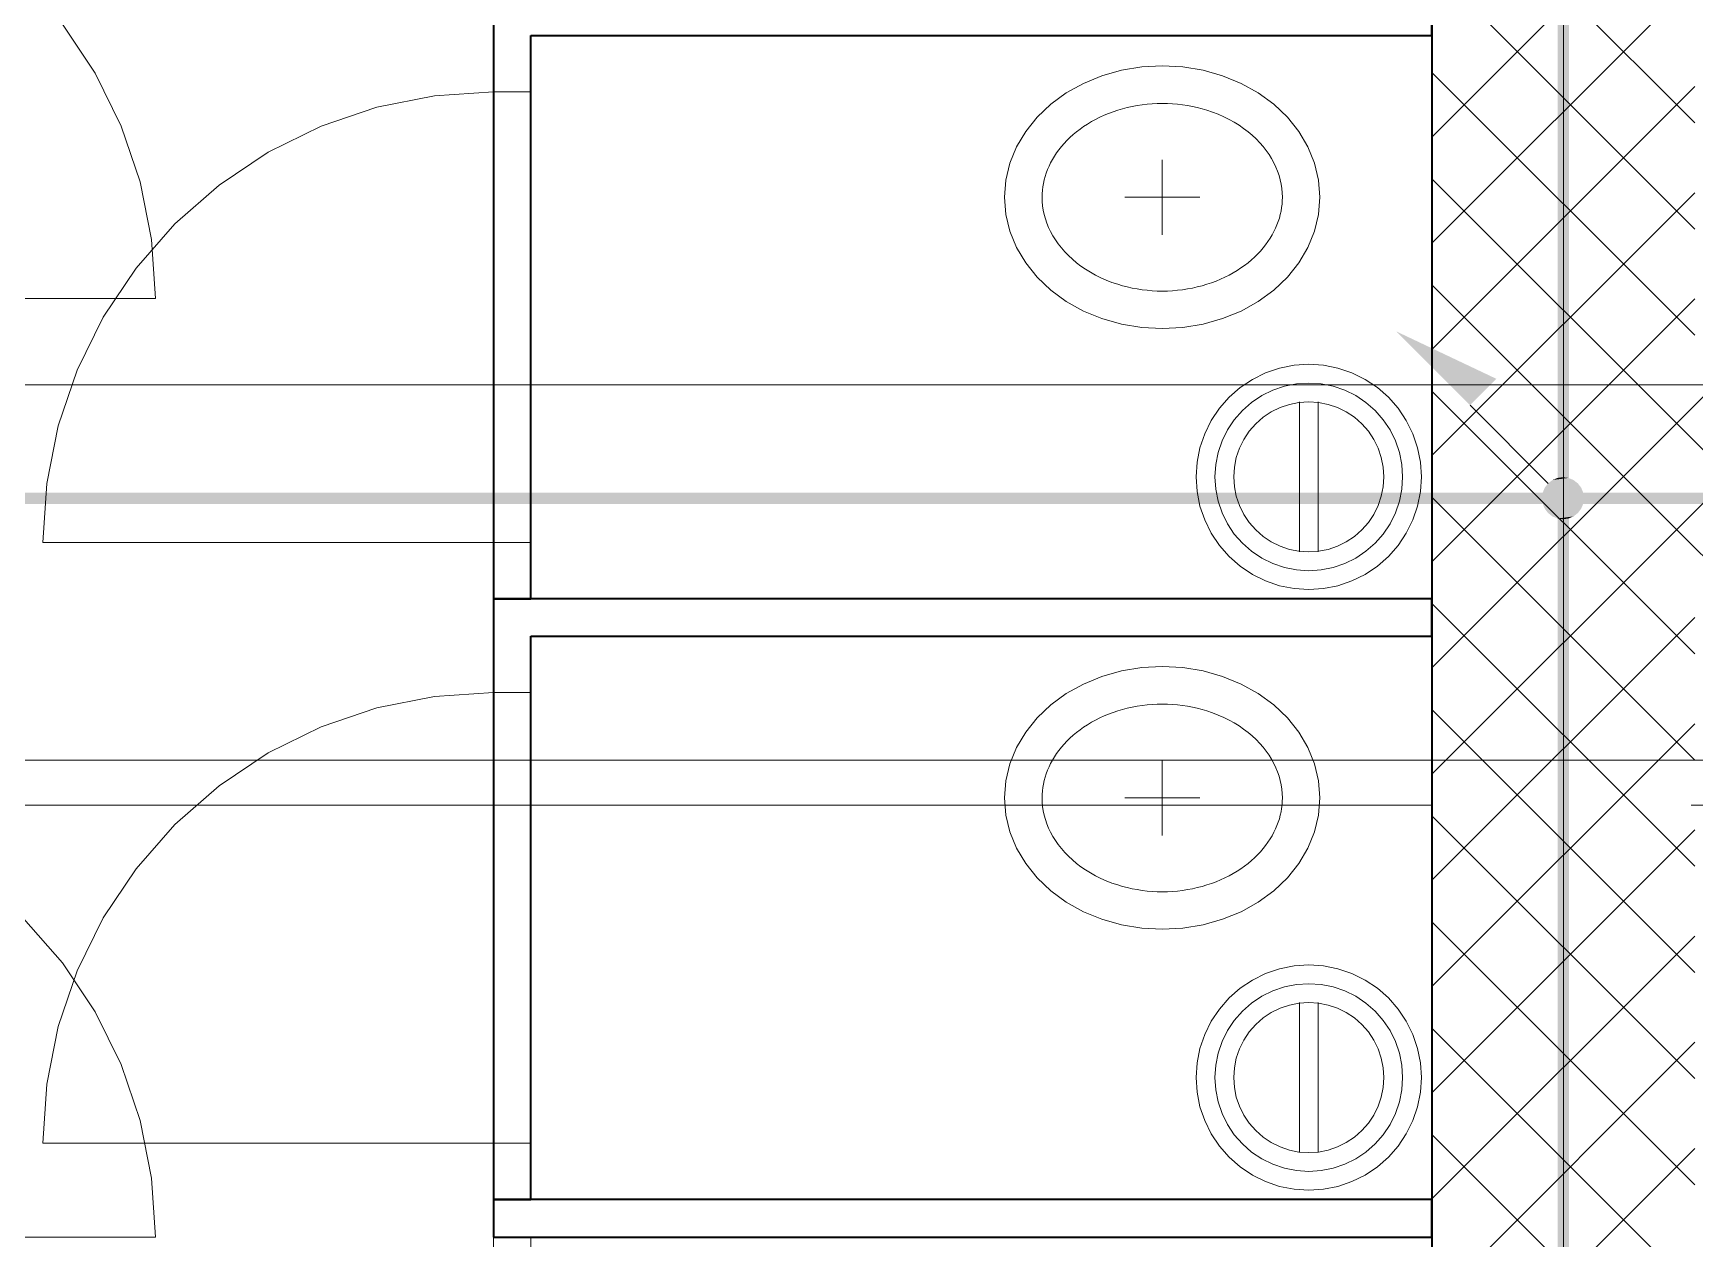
# Model space of a CAD drawing. Extents: x -1132 to 613, y -233 to 616.
# Drawn here: x -760.76 to -716.51, y 334.33 to 366.44 of the extents above; entities that cross this region are included whole.
import ezdxf
from ezdxf.lldxf.tags import DXFTag

# ---------------------------------------------------------------- set-up
doc = ezdxf.new("R2010")
doc.units = 0
doc.layers.get('0').update_dxf_attribs({"lineweight": 13})
doc.layers.add('A-DETL-____-OTLN', color=5, linetype='Continuous', lineweight=9, true_color=0x0000ff)
doc.layers.add('EL01_WAN_Leitung_Potentialausgleich', color=1, linetype='fein_strichliert', lineweight=13, true_color=0xff0000)
for name, color, linetype, lineweight in [('A-FLOR-____-OVHD', 7, 'Strichpunkt - Fein', 9), ('A-GENM-____-HDLN', 7, '_Verdeckte Linien_', 9), ('A-GENM-____-OTLN', 7, 'Continuous', 9), ('A-WALL-____-MCUT', 7, 'Continuous', 35), ('A-WALL-____-PATT', 7, 'Continuous', 35), ('S-GRID-____-OTLN', 7, 'Continuous', 5)]:
    doc.layers.add(name, color=color, linetype=linetype, lineweight=lineweight)
tags = doc.linetypes.add('_Rasterlinie_', pattern=[0.375, 0.2, -0.05, 0.075, -0.05]).pattern_tags.tags
tags[10:11] = [DXFTag(74, 4), DXFTag(75, 0), DXFTag(340, '0'), DXFTag(46, 1.0), DXFTag(50, 0.0), DXFTag(44, 0.0), DXFTag(45, 0.0)]
tags[8:9] = [DXFTag(74, 4), DXFTag(75, 0), DXFTag(340, '0'), DXFTag(46, 1.0), DXFTag(50, 0.0), DXFTag(44, 0.0), DXFTag(45, 0.0)]
tags[6:7] = [DXFTag(74, 4), DXFTag(75, 0), DXFTag(340, '0'), DXFTag(46, 1.0), DXFTag(50, 0.0), DXFTag(44, 0.0), DXFTag(45, 0.0)]
tags[4:5] = [DXFTag(74, 4), DXFTag(75, 0), DXFTag(340, '0'), DXFTag(46, 1.0), DXFTag(50, 0.0), DXFTag(44, 0.0), DXFTag(45, 0.0)]
tags = doc.linetypes.add('_Verdeckte Linien_', pattern=[0.15, 0.1, -0.05]).pattern_tags.tags
tags[6:7] = [DXFTag(74, 4), DXFTag(75, 0), DXFTag(340, '0'), DXFTag(46, 1.0), DXFTag(50, 0.0), DXFTag(44, 0.0), DXFTag(45, 0.0)]
tags[4:5] = [DXFTag(74, 4), DXFTag(75, 0), DXFTag(340, '0'), DXFTag(46, 1.0), DXFTag(50, 0.0), DXFTag(44, 0.0), DXFTag(45, 0.0)]
tags = doc.linetypes.add('fein_strichliert', pattern=[4, 1, -2, 1]).pattern_tags.tags
tags[8:9] = [DXFTag(74, 4), DXFTag(75, 0), DXFTag(340, '0'), DXFTag(46, 0.0), DXFTag(50, 0.0), DXFTag(44, 0.0), DXFTag(45, 0.0)]
tags[6:7] = [DXFTag(74, 4), DXFTag(75, 0), DXFTag(340, '0'), DXFTag(46, 0.0), DXFTag(50, 0.0), DXFTag(44, 0.0), DXFTag(45, 0.0)]
tags[4:5] = [DXFTag(74, 4), DXFTag(75, 0), DXFTag(340, '0'), DXFTag(46, 0.0), DXFTag(50, 0.0), DXFTag(44, 0.0), DXFTag(45, 0.0)]
tags = doc.linetypes.add('Strichliert - Fein', pattern=[0.15, 0.1, -0.05]).pattern_tags.tags
tags[6:7] = [DXFTag(74, 4), DXFTag(75, 0), DXFTag(340, '0'), DXFTag(46, 1.0), DXFTag(50, 0.0), DXFTag(44, 0.0), DXFTag(45, 0.0)]
tags[4:5] = [DXFTag(74, 4), DXFTag(75, 0), DXFTag(340, '0'), DXFTag(46, 1.0), DXFTag(50, 0.0), DXFTag(44, 0.0), DXFTag(45, 0.0)]
tags = doc.linetypes.add('Strichpunkt - Fein', pattern=[0.2, 0.1, -0.05, 0, -0.05]).pattern_tags.tags
tags[10:11] = [DXFTag(74, 4), DXFTag(75, 0), DXFTag(340, '0'), DXFTag(46, 1.0), DXFTag(50, 0.0), DXFTag(44, 0.0), DXFTag(45, 0.0)]
tags[8:9] = [DXFTag(74, 4), DXFTag(75, 0), DXFTag(340, '0'), DXFTag(46, 1.0), DXFTag(50, 0.0), DXFTag(44, 0.0), DXFTag(45, 0.0)]
tags[6:7] = [DXFTag(74, 4), DXFTag(75, 0), DXFTag(340, '0'), DXFTag(46, 1.0), DXFTag(50, 0.0), DXFTag(44, 0.0), DXFTag(45, 0.0)]
tags[4:5] = [DXFTag(74, 4), DXFTag(75, 0), DXFTag(340, '0'), DXFTag(46, 1.0), DXFTag(50, 0.0), DXFTag(44, 0.0), DXFTag(45, 0.0)]

# ---------------------------------------------------------------- blocks, each defined once
blk = doc.blocks.new('Referenz-A0UJ2EK7XE', base_point=(-1124.077, -162.872))
at = {"layer": 'A-DETL-____-OTLN', "color": 0, "linetype": 'Strichliert - Fein', "ltscale": 0.13}
for p, q in [((-759.114, 365.378), (-759.986, 366.683)), ((-758.42, 363.97), (-759.114, 365.378)), ((-757.915, 362.484), (-758.42, 363.97)), ((-757.609, 360.945), (-757.915, 362.484)), ((-757.506, 359.378), (-757.609, 360.945)), ((-770.506, 359.378), (-757.506, 359.378)), ((-759.986, 341.683), (-761.021, 342.864)), ((-759.114, 340.378), (-759.986, 341.683)), ((-758.42, 338.97), (-759.114, 340.378)), ((-757.915, 337.484), (-758.42, 338.97)), ((-757.609, 335.945), (-757.915, 337.484)), ((-757.506, 334.378), (-757.609, 335.945)), ((-770.506, 334.378), (-757.506, 334.378))]:
    blk.add_line(p, q, dxfattribs=at)
at = {"layer": 'A-FLOR-____-OVHD', "color": 0, "linetype": 'Strichpunkt - Fein', "ltscale": 0.13}
for p, q in [((-1082.306, 347.078), (-539.906, 347.078)), ((-785.506, 347.078), (-723.506, 347.078)), ((-784.506, 345.878), (-723.506, 345.878)), ((-716.606, 345.878), (-629.706, 345.878))]:
    blk.add_line(p, q, dxfattribs=at)
at = {"layer": 'A-GENM-____-HDLN', "color": 0, "linetype": '_Verdeckte Linien_', "ltscale": 0.13}
for p, q in [((-748.506, 302.378), (-748.506, 334.378)), ((-747.506, 303.378), (-747.506, 334.378))]:
    blk.add_line(p, q, dxfattribs=at)
at = {"layer": 'A-GENM-____-OTLN', "color": 0, "linetype": 'Continuous', "ltscale": 0.13}
for p, q in [((-730.69, 365.574), (-731.238, 365.544)), ((-730.142, 365.544), (-730.69, 365.574)), ((-732.297, 365.307), (-732.79, 365.105)), ((-731.777, 365.455), (-732.297, 365.307)), ((-731.238, 365.544), (-731.777, 365.455)), ((-729.603, 365.455), (-730.142, 365.544)), ((-729.083, 365.307), (-729.603, 365.455)), ((-728.59, 365.105), (-729.083, 365.307)), ((-750.072, 364.776), (-751.612, 364.469)), ((-748.506, 364.878), (-750.072, 364.776)), ((-748.506, 364.878), (-747.506, 364.878)), ((-733.247, 364.851), (-733.66, 364.549)), ((-732.79, 365.105), (-733.247, 364.851)), ((-728.133, 364.851), (-728.59, 365.105)), ((-727.72, 364.549), (-728.133, 364.851)), ((-751.612, 364.469), (-753.098, 363.965)), ((-733.66, 364.549), (-734.022, 364.204)), ((-732.356, 364.204), (-732.241, 364.257)), ((-732.241, 364.257), (-732.123, 364.306)), ((-732.123, 364.306), (-732.001, 364.351)), ((-732.001, 364.351), (-731.878, 364.393)), ((-731.878, 364.393), (-731.752, 364.43)), ((-731.752, 364.43), (-731.624, 364.463)), ((-731.624, 364.463), (-731.494, 364.493)), ((-731.494, 364.493), (-731.362, 364.517)), ((-731.362, 364.517), (-731.229, 364.538)), ((-731.229, 364.538), (-731.095, 364.553)), ((-731.095, 364.553), (-730.961, 364.565)), ((-730.961, 364.565), (-730.825, 364.571)), ((-730.825, 364.571), (-730.69, 364.574)), ((-730.69, 364.574), (-730.554, 364.571)), ((-730.554, 364.571), (-730.419, 364.565)), ((-730.419, 364.565), (-730.284, 364.553)), ((-730.284, 364.553), (-730.15, 364.538)), ((-730.15, 364.538), (-730.017, 364.517)), ((-730.017, 364.517), (-729.886, 364.493)), ((-729.886, 364.493), (-729.756, 364.464)), ((-729.756, 364.464), (-729.628, 364.43)), ((-729.628, 364.43), (-729.502, 364.393)), ((-729.502, 364.393), (-729.348, 364.34)), ((-729.348, 364.34), (-729.198, 364.282)), ((-729.198, 364.282), (-729.052, 364.217)), ((-727.358, 364.204), (-727.72, 364.549)), ((-753.098, 363.965), (-754.506, 363.271)), ((-734.327, 363.824), (-734.57, 363.413)), ((-734.022, 364.204), (-734.327, 363.824)), ((-733.064, 363.743), (-732.974, 363.817)), ((-732.974, 363.817), (-732.881, 363.889)), ((-732.881, 363.889), (-732.784, 363.958)), ((-732.784, 363.958), (-732.682, 364.024)), ((-732.682, 364.024), (-732.577, 364.087)), ((-732.577, 364.087), (-732.468, 364.147)), ((-732.468, 364.147), (-732.356, 364.204)), ((-729.052, 364.217), (-728.911, 364.147)), ((-728.911, 364.147), (-728.776, 364.072)), ((-728.776, 364.072), (-728.646, 363.992)), ((-728.646, 363.992), (-728.523, 363.907)), ((-728.523, 363.907), (-728.405, 363.817)), ((-728.405, 363.817), (-728.295, 363.724)), ((-727.053, 363.824), (-727.358, 364.204)), ((-726.81, 363.413), (-727.053, 363.824)), ((-734.57, 363.413), (-734.747, 362.98)), ((-733.443, 363.34), (-733.376, 363.424)), ((-733.376, 363.424), (-733.305, 363.507)), ((-733.305, 363.507), (-733.229, 363.588)), ((-733.229, 363.588), (-733.148, 363.666)), ((-733.148, 363.666), (-733.064, 363.743)), ((-728.295, 363.724), (-728.191, 363.627)), ((-728.191, 363.627), (-728.093, 363.527)), ((-728.093, 363.527), (-728.003, 363.424)), ((-728.003, 363.424), (-727.921, 363.319)), ((-726.633, 362.98), (-726.81, 363.413)), ((-754.506, 363.271), (-755.811, 362.398)), ((-734.747, 362.98), (-734.854, 362.531)), ((-733.707, 362.901), (-733.663, 362.991)), ((-733.663, 362.991), (-733.615, 363.079)), ((-733.615, 363.079), (-733.563, 363.167)), ((-733.563, 363.167), (-733.505, 363.254)), ((-733.505, 363.254), (-733.443, 363.34)), ((-730.69, 363.074), (-730.69, 361.074)), ((-727.921, 363.319), (-727.845, 363.211)), ((-727.845, 363.211), (-727.777, 363.102)), ((-727.777, 363.102), (-727.716, 362.991)), ((-727.716, 362.991), (-727.663, 362.878)), ((-726.526, 362.531), (-726.633, 362.98)), ((-734.854, 362.531), (-734.89, 362.074)), ((-733.854, 362.444), (-733.834, 362.536)), ((-733.834, 362.536), (-733.809, 362.628)), ((-733.809, 362.628), (-733.779, 362.719)), ((-733.779, 362.719), (-733.745, 362.81)), ((-733.745, 362.81), (-733.707, 362.901)), ((-727.663, 362.878), (-727.617, 362.765)), ((-727.617, 362.765), (-727.578, 362.651)), ((-727.578, 362.651), (-727.546, 362.536)), ((-727.546, 362.536), (-727.521, 362.421)), ((-726.49, 362.074), (-726.526, 362.531)), ((-755.811, 362.398), (-756.991, 361.364)), ((-734.89, 362.074), (-734.854, 361.617)), ((-733.89, 362.074), (-733.888, 362.166)), ((-733.886, 361.958), (-733.89, 362.074)), ((-733.888, 362.166), (-733.881, 362.259)), ((-733.881, 362.259), (-733.87, 362.352)), ((-733.87, 362.352), (-733.854, 362.444)), ((-729.69, 362.074), (-731.69, 362.074)), ((-727.521, 362.421), (-727.504, 362.305)), ((-727.504, 362.305), (-727.493, 362.19)), ((-727.493, 362.19), (-727.49, 362.074)), ((-727.49, 362.074), (-727.492, 361.981)), ((-726.526, 361.617), (-726.49, 362.074)), ((-734.854, 361.617), (-734.747, 361.168)), ((-733.876, 361.842), (-733.886, 361.958)), ((-733.858, 361.727), (-733.876, 361.842)), ((-733.834, 361.612), (-733.858, 361.727)), ((-733.802, 361.497), (-733.834, 361.612)), ((-727.546, 361.612), (-727.571, 361.52)), ((-727.526, 361.704), (-727.546, 361.612)), ((-727.51, 361.796), (-727.526, 361.704)), ((-727.499, 361.889), (-727.51, 361.796)), ((-727.492, 361.981), (-727.499, 361.889)), ((-726.633, 361.168), (-726.526, 361.617)), ((-756.991, 361.364), (-758.026, 360.183)), ((-734.747, 361.168), (-734.57, 360.734)), ((-733.763, 361.383), (-733.802, 361.497)), ((-733.717, 361.269), (-733.763, 361.383)), ((-733.663, 361.157), (-733.717, 361.269)), ((-733.602, 361.046), (-733.663, 361.157)), ((-727.716, 361.157), (-727.764, 361.068)), ((-727.673, 361.247), (-727.716, 361.157)), ((-727.634, 361.337), (-727.673, 361.247)), ((-727.6, 361.428), (-727.634, 361.337)), ((-727.571, 361.52), (-727.6, 361.428)), ((-726.81, 360.734), (-726.633, 361.168)), ((-734.57, 360.734), (-734.327, 360.324)), ((-733.534, 360.936), (-733.602, 361.046)), ((-733.459, 360.829), (-733.534, 360.936)), ((-733.376, 360.723), (-733.459, 360.829)), ((-733.286, 360.621), (-733.376, 360.723)), ((-728.003, 360.723), (-728.075, 360.641)), ((-727.937, 360.808), (-728.003, 360.723)), ((-727.875, 360.893), (-727.937, 360.808)), ((-727.817, 360.98), (-727.875, 360.893)), ((-727.764, 361.068), (-727.817, 360.98)), ((-727.053, 360.324), (-726.81, 360.734)), ((-734.327, 360.324), (-734.022, 359.943)), ((-733.189, 360.52), (-733.286, 360.621)), ((-733.085, 360.424), (-733.189, 360.52)), ((-732.974, 360.33), (-733.085, 360.424)), ((-732.857, 360.241), (-732.974, 360.33)), ((-728.499, 360.259), (-728.596, 360.189)), ((-728.405, 360.33), (-728.499, 360.259)), ((-728.316, 360.405), (-728.405, 360.33)), ((-728.231, 360.481), (-728.316, 360.405)), ((-728.151, 360.56), (-728.231, 360.481)), ((-728.075, 360.641), (-728.151, 360.56)), ((-727.358, 359.943), (-727.053, 360.324)), ((-758.026, 360.183), (-758.898, 358.878)), ((-734.022, 359.943), (-733.66, 359.599)), ((-732.733, 360.156), (-732.857, 360.241)), ((-732.604, 360.076), (-732.733, 360.156)), ((-732.468, 360), (-732.604, 360.076)), ((-732.328, 359.93), (-732.468, 360)), ((-732.182, 359.866), (-732.328, 359.93)), ((-732.032, 359.807), (-732.182, 359.866)), ((-729.257, 359.842), (-729.378, 359.796)), ((-729.139, 359.891), (-729.257, 359.842)), ((-729.023, 359.944), (-729.139, 359.891)), ((-728.911, 360), (-729.023, 359.944)), ((-728.803, 360.06), (-728.911, 360)), ((-728.697, 360.123), (-728.803, 360.06)), ((-728.596, 360.189), (-728.697, 360.123)), ((-727.72, 359.599), (-727.358, 359.943)), ((-733.66, 359.599), (-733.247, 359.297)), ((-731.878, 359.755), (-732.032, 359.807)), ((-731.752, 359.717), (-731.878, 359.755)), ((-731.624, 359.684), (-731.752, 359.717)), ((-731.494, 359.655), (-731.624, 359.684)), ((-731.362, 359.63), (-731.494, 359.655)), ((-731.229, 359.61), (-731.362, 359.63)), ((-731.095, 359.594), (-731.229, 359.61)), ((-730.961, 359.583), (-731.095, 359.594)), ((-730.825, 359.576), (-730.961, 359.583)), ((-730.69, 359.574), (-730.825, 359.576)), ((-730.554, 359.576), (-730.69, 359.574)), ((-730.419, 359.583), (-730.554, 359.576)), ((-730.284, 359.594), (-730.419, 359.583)), ((-730.15, 359.61), (-730.284, 359.594)), ((-730.017, 359.63), (-730.15, 359.61)), ((-729.886, 359.655), (-730.017, 359.63)), ((-729.756, 359.684), (-729.886, 359.655)), ((-729.628, 359.717), (-729.756, 359.684)), ((-729.502, 359.755), (-729.628, 359.717)), ((-729.378, 359.796), (-729.502, 359.755)), ((-728.133, 359.297), (-727.72, 359.599)), ((-733.247, 359.297), (-732.79, 359.043)), ((-732.79, 359.043), (-732.297, 358.84)), ((-729.083, 358.84), (-728.59, 359.043)), ((-728.59, 359.043), (-728.133, 359.297)), ((-758.898, 358.878), (-759.593, 357.47)), ((-732.297, 358.84), (-731.777, 358.693)), ((-731.777, 358.693), (-731.238, 358.604)), ((-731.238, 358.604), (-730.69, 358.574)), ((-730.69, 358.574), (-730.142, 358.604)), ((-730.142, 358.604), (-729.603, 358.693)), ((-729.603, 358.693), (-729.083, 358.84)), ((-726.788, 357.625), (-727.179, 357.599)), ((-726.396, 357.599), (-726.788, 357.625)), ((-759.593, 357.47), (-760.097, 355.984)), ((-728.288, 357.223), (-728.614, 357.005)), ((-727.936, 357.397), (-728.288, 357.223)), ((-727.564, 357.523), (-727.936, 357.397)), ((-727.179, 357.599), (-727.564, 357.523)), ((-726.011, 357.523), (-726.396, 357.599)), ((-725.639, 357.397), (-726.011, 357.523)), ((-725.288, 357.223), (-725.639, 357.397)), ((-724.961, 357.005), (-725.288, 357.223)), ((-728.909, 356.746), (-729.168, 356.451)), ((-728.614, 357.005), (-728.909, 356.746)), ((-728.038, 356.79), (-728.309, 356.608)), ((-727.744, 356.935), (-728.038, 356.79)), ((-727.435, 357.04), (-727.744, 356.935)), ((-727.114, 357.104), (-727.435, 357.04)), ((-726.788, 357.125), (-727.114, 357.104)), ((-726.461, 357.104), (-726.788, 357.125)), ((-726.14, 357.04), (-726.461, 357.104)), ((-725.831, 356.935), (-726.14, 357.04)), ((-725.538, 356.79), (-725.831, 356.935)), ((-725.266, 356.608), (-725.538, 356.79)), ((-724.666, 356.746), (-724.961, 357.005)), ((-724.407, 356.451), (-724.666, 356.746)), ((-729.168, 356.451), (-729.386, 356.125)), ((-728.555, 356.393), (-728.771, 356.147)), ((-728.309, 356.608), (-728.555, 356.393)), ((-727.788, 356.357), (-728.005, 356.212)), ((-727.553, 356.473), (-727.788, 356.357)), ((-727.305, 356.557), (-727.553, 356.473)), ((-727.049, 356.608), (-727.305, 356.557)), ((-726.788, 356.625), (-727.049, 356.608)), ((-727.038, 356.625), (-727.038, 352.625)), ((-726.526, 356.608), (-726.788, 356.625)), ((-726.538, 356.625), (-726.538, 352.625)), ((-726.27, 356.557), (-726.526, 356.608)), ((-726.022, 356.473), (-726.27, 356.557)), ((-725.788, 356.357), (-726.022, 356.473)), ((-725.57, 356.212), (-725.788, 356.357)), ((-725.02, 356.393), (-725.266, 356.608)), ((-724.804, 356.147), (-725.02, 356.393)), ((-724.189, 356.125), (-724.407, 356.451)), ((-760.097, 355.984), (-760.403, 354.445)), ((-729.386, 356.125), (-729.559, 355.773)), ((-728.953, 355.875), (-729.097, 355.582)), ((-728.771, 356.147), (-728.953, 355.875)), ((-728.374, 355.843), (-728.52, 355.625)), ((-728.202, 356.039), (-728.374, 355.843)), ((-728.005, 356.212), (-728.202, 356.039)), ((-725.373, 356.039), (-725.57, 356.212)), ((-725.201, 355.843), (-725.373, 356.039)), ((-725.055, 355.625), (-725.201, 355.843)), ((-724.622, 355.875), (-724.804, 356.147)), ((-724.478, 355.582), (-724.622, 355.875)), ((-724.016, 355.773), (-724.189, 356.125)), ((-729.685, 355.402), (-729.762, 355.017)), ((-729.559, 355.773), (-729.685, 355.402)), ((-729.097, 355.582), (-729.202, 355.272)), ((-728.635, 355.39), (-728.719, 355.143)), ((-728.52, 355.625), (-728.635, 355.39)), ((-724.94, 355.39), (-725.055, 355.625)), ((-724.856, 355.143), (-724.94, 355.39)), ((-724.373, 355.272), (-724.478, 355.582)), ((-723.89, 355.402), (-724.016, 355.773)), ((-723.813, 355.017), (-723.89, 355.402)), ((-729.762, 355.017), (-729.788, 354.625)), ((-729.266, 354.951), (-729.288, 354.625)), ((-729.202, 355.272), (-729.266, 354.951)), ((-728.719, 355.143), (-728.77, 354.886)), ((-724.805, 354.886), (-724.856, 355.143)), ((-724.309, 354.951), (-724.373, 355.272)), ((-724.288, 354.625), (-724.309, 354.951)), ((-723.788, 354.625), (-723.813, 355.017)), ((-729.788, 354.625), (-729.762, 354.234)), ((-729.288, 354.625), (-729.266, 354.299)), ((-728.77, 354.886), (-728.788, 354.625)), ((-728.788, 354.625), (-728.77, 354.364)), ((-724.788, 354.625), (-724.805, 354.886)), ((-724.805, 354.364), (-724.788, 354.625)), ((-724.309, 354.299), (-724.288, 354.625)), ((-723.813, 354.234), (-723.788, 354.625)), ((-760.403, 354.445), (-760.506, 352.878)), ((-729.762, 354.234), (-729.685, 353.849)), ((-729.266, 354.299), (-729.202, 353.978)), ((-728.77, 354.364), (-728.719, 354.107)), ((-728.719, 354.107), (-728.635, 353.86)), ((-724.94, 353.86), (-724.856, 354.107)), ((-724.856, 354.107), (-724.805, 354.364)), ((-724.373, 353.978), (-724.309, 354.299)), ((-723.89, 353.849), (-723.813, 354.234)), ((-729.685, 353.849), (-729.559, 353.477)), ((-729.202, 353.978), (-729.097, 353.668)), ((-729.097, 353.668), (-728.953, 353.375)), ((-728.635, 353.86), (-728.52, 353.625)), ((-728.52, 353.625), (-728.374, 353.408)), ((-725.201, 353.408), (-725.055, 353.625)), ((-725.055, 353.625), (-724.94, 353.86)), ((-724.622, 353.375), (-724.478, 353.668)), ((-724.478, 353.668), (-724.373, 353.978)), ((-724.016, 353.477), (-723.89, 353.849)), ((-729.559, 353.477), (-729.386, 353.125)), ((-728.953, 353.375), (-728.771, 353.103)), ((-728.374, 353.408), (-728.202, 353.211)), ((-728.202, 353.211), (-728.005, 353.038)), ((-725.57, 353.038), (-725.373, 353.211)), ((-725.373, 353.211), (-725.201, 353.408)), ((-724.804, 353.103), (-724.622, 353.375)), ((-724.189, 353.125), (-724.016, 353.477)), ((-747.506, 352.878), (-760.506, 352.878)), ((-729.386, 353.125), (-729.168, 352.799)), ((-729.168, 352.799), (-728.909, 352.504)), ((-728.771, 353.103), (-728.555, 352.857)), ((-728.555, 352.857), (-728.309, 352.642)), ((-728.005, 353.038), (-727.788, 352.893)), ((-727.788, 352.893), (-727.553, 352.777)), ((-727.553, 352.777), (-727.305, 352.693)), ((-726.27, 352.693), (-726.022, 352.777)), ((-726.022, 352.777), (-725.788, 352.893)), ((-725.788, 352.893), (-725.57, 353.038)), ((-725.266, 352.642), (-725.02, 352.857)), ((-725.02, 352.857), (-724.804, 353.103)), ((-724.666, 352.504), (-724.407, 352.799)), ((-724.407, 352.799), (-724.189, 353.125)), ((-728.909, 352.504), (-728.614, 352.245)), ((-728.309, 352.642), (-728.038, 352.46)), ((-728.038, 352.46), (-727.744, 352.315)), ((-727.744, 352.315), (-727.435, 352.21)), ((-727.305, 352.693), (-727.049, 352.642)), ((-727.049, 352.642), (-726.788, 352.625)), ((-726.788, 352.625), (-726.526, 352.642)), ((-726.526, 352.642), (-726.27, 352.693)), ((-726.14, 352.21), (-725.831, 352.315)), ((-725.831, 352.315), (-725.538, 352.46)), ((-725.538, 352.46), (-725.266, 352.642)), ((-724.961, 352.245), (-724.666, 352.504)), ((-728.614, 352.245), (-728.288, 352.027)), ((-728.288, 352.027), (-727.936, 351.853)), ((-727.936, 351.853), (-727.564, 351.727)), ((-727.435, 352.21), (-727.114, 352.146)), ((-727.114, 352.146), (-726.788, 352.125)), ((-726.788, 352.125), (-726.461, 352.146)), ((-726.461, 352.146), (-726.14, 352.21)), ((-726.011, 351.727), (-725.639, 351.853)), ((-725.639, 351.853), (-725.288, 352.027)), ((-725.288, 352.027), (-724.961, 352.245)), ((-727.564, 351.727), (-727.179, 351.651)), ((-727.179, 351.651), (-726.788, 351.625)), ((-726.788, 351.625), (-726.396, 351.651)), ((-726.396, 351.651), (-726.011, 351.727)), ((-732.297, 349.307), (-732.79, 349.105)), ((-731.777, 349.455), (-732.297, 349.307)), ((-731.238, 349.544), (-731.777, 349.455)), ((-730.69, 349.574), (-731.238, 349.544)), ((-730.142, 349.544), (-730.69, 349.574)), ((-729.603, 349.455), (-730.142, 349.544)), ((-729.083, 349.307), (-729.603, 349.455)), ((-728.59, 349.105), (-729.083, 349.307)), ((-750.072, 348.776), (-751.612, 348.469)), ((-748.506, 348.878), (-750.072, 348.776)), ((-748.506, 348.878), (-747.506, 348.878)), ((-733.247, 348.851), (-733.66, 348.549)), ((-732.79, 349.105), (-733.247, 348.851)), ((-728.133, 348.851), (-728.59, 349.105)), ((-727.72, 348.549), (-728.133, 348.851)), ((-751.612, 348.469), (-753.098, 347.965)), ((-733.66, 348.549), (-734.022, 348.204)), ((-732.241, 348.257), (-732.123, 348.306)), ((-732.123, 348.306), (-732.001, 348.351)), ((-732.001, 348.351), (-731.878, 348.393)), ((-731.878, 348.393), (-731.752, 348.43)), ((-731.752, 348.43), (-731.624, 348.463)), ((-731.624, 348.463), (-731.494, 348.493)), ((-731.494, 348.493), (-731.362, 348.517)), ((-731.362, 348.517), (-731.229, 348.538)), ((-731.229, 348.538), (-731.095, 348.553)), ((-731.095, 348.553), (-730.961, 348.565)), ((-730.961, 348.565), (-730.825, 348.571)), ((-730.825, 348.571), (-730.69, 348.574)), ((-730.69, 348.574), (-730.554, 348.571)), ((-730.554, 348.571), (-730.419, 348.565)), ((-730.419, 348.565), (-730.284, 348.553)), ((-730.284, 348.553), (-730.15, 348.538)), ((-730.15, 348.538), (-730.017, 348.517)), ((-730.017, 348.517), (-729.886, 348.493)), ((-729.886, 348.493), (-729.756, 348.464)), ((-729.756, 348.464), (-729.628, 348.43)), ((-729.628, 348.43), (-729.502, 348.393)), ((-729.502, 348.393), (-729.348, 348.34)), ((-729.348, 348.34), (-729.198, 348.282)), ((-727.358, 348.204), (-727.72, 348.549)), ((-753.098, 347.965), (-754.506, 347.271)), ((-734.022, 348.204), (-734.327, 347.824)), ((-732.974, 347.817), (-732.881, 347.889)), ((-732.881, 347.889), (-732.784, 347.958)), ((-732.784, 347.958), (-732.682, 348.024)), ((-732.682, 348.024), (-732.577, 348.087)), ((-732.577, 348.087), (-732.468, 348.147)), ((-732.468, 348.147), (-732.356, 348.204)), ((-732.356, 348.204), (-732.241, 348.257)), ((-729.198, 348.282), (-729.052, 348.217)), ((-729.052, 348.217), (-728.911, 348.147)), ((-728.911, 348.147), (-728.776, 348.072)), ((-728.776, 348.072), (-728.646, 347.992)), ((-728.646, 347.992), (-728.523, 347.907)), ((-728.523, 347.907), (-728.405, 347.817)), ((-727.053, 347.824), (-727.358, 348.204)), ((-734.327, 347.824), (-734.57, 347.413)), ((-733.443, 347.34), (-733.376, 347.424)), ((-733.376, 347.424), (-733.305, 347.507)), ((-733.305, 347.507), (-733.229, 347.588)), ((-733.229, 347.588), (-733.148, 347.666)), ((-733.148, 347.666), (-733.064, 347.743)), ((-733.064, 347.743), (-732.974, 347.817)), ((-728.405, 347.817), (-728.295, 347.724)), ((-728.295, 347.724), (-728.191, 347.627)), ((-728.191, 347.627), (-728.093, 347.527)), ((-728.093, 347.527), (-728.003, 347.424)), ((-728.003, 347.424), (-727.921, 347.319)), ((-726.81, 347.413), (-727.053, 347.824)), ((-754.506, 347.271), (-755.811, 346.398)), ((-734.747, 346.98), (-734.854, 346.531)), ((-734.57, 347.413), (-734.747, 346.98)), ((-733.707, 346.901), (-733.663, 346.991)), ((-733.663, 346.991), (-733.615, 347.079)), ((-733.615, 347.079), (-733.563, 347.167)), ((-733.563, 347.167), (-733.505, 347.254)), ((-733.505, 347.254), (-733.443, 347.34)), ((-730.69, 347.074), (-730.69, 345.074)), ((-727.921, 347.319), (-727.845, 347.211)), ((-727.845, 347.211), (-727.777, 347.102)), ((-727.777, 347.102), (-727.716, 346.991)), ((-727.716, 346.991), (-727.663, 346.878)), ((-726.633, 346.98), (-726.81, 347.413)), ((-726.526, 346.531), (-726.633, 346.98)), ((-733.854, 346.444), (-733.834, 346.536)), ((-733.834, 346.536), (-733.809, 346.628)), ((-733.809, 346.628), (-733.779, 346.719)), ((-733.779, 346.719), (-733.745, 346.81)), ((-733.745, 346.81), (-733.707, 346.901)), ((-727.663, 346.878), (-727.617, 346.765)), ((-727.617, 346.765), (-727.578, 346.651)), ((-727.578, 346.651), (-727.546, 346.536)), ((-727.546, 346.536), (-727.521, 346.421)), ((-755.811, 346.398), (-756.991, 345.364)), ((-734.854, 346.531), (-734.89, 346.074)), ((-733.89, 346.074), (-733.888, 346.166)), ((-733.888, 346.166), (-733.881, 346.259)), ((-733.881, 346.259), (-733.87, 346.352)), ((-733.87, 346.352), (-733.854, 346.444)), ((-727.521, 346.421), (-727.504, 346.305)), ((-727.504, 346.305), (-727.493, 346.19)), ((-727.493, 346.19), (-727.49, 346.074)), ((-726.49, 346.074), (-726.526, 346.531)), ((-734.89, 346.074), (-734.854, 345.617)), ((-733.886, 345.958), (-733.89, 346.074)), ((-733.876, 345.842), (-733.886, 345.958)), ((-733.858, 345.727), (-733.876, 345.842)), ((-733.834, 345.612), (-733.858, 345.727)), ((-729.69, 346.074), (-731.69, 346.074)), ((-727.526, 345.704), (-727.546, 345.612)), ((-727.51, 345.796), (-727.526, 345.704)), ((-727.499, 345.889), (-727.51, 345.796)), ((-727.492, 345.981), (-727.499, 345.889)), ((-727.49, 346.074), (-727.492, 345.981)), ((-726.526, 345.617), (-726.49, 346.074)), ((-756.991, 345.364), (-758.026, 344.183)), ((-734.854, 345.617), (-734.747, 345.168)), ((-733.802, 345.497), (-733.834, 345.612)), ((-733.763, 345.383), (-733.802, 345.497)), ((-733.717, 345.269), (-733.763, 345.383)), ((-733.663, 345.157), (-733.717, 345.269)), ((-727.673, 345.247), (-727.716, 345.157)), ((-727.634, 345.337), (-727.673, 345.247)), ((-727.6, 345.428), (-727.634, 345.337)), ((-727.571, 345.52), (-727.6, 345.428)), ((-727.546, 345.612), (-727.571, 345.52)), ((-726.633, 345.168), (-726.526, 345.617)), ((-734.747, 345.168), (-734.57, 344.734)), ((-733.602, 345.046), (-733.663, 345.157)), ((-733.534, 344.936), (-733.602, 345.046)), ((-733.459, 344.829), (-733.534, 344.936)), ((-733.376, 344.723), (-733.459, 344.829)), ((-727.937, 344.808), (-728.003, 344.723)), ((-727.875, 344.893), (-727.937, 344.808)), ((-727.817, 344.98), (-727.875, 344.893)), ((-727.764, 345.068), (-727.817, 344.98)), ((-727.716, 345.157), (-727.764, 345.068)), ((-726.81, 344.734), (-726.633, 345.168)), ((-734.57, 344.734), (-734.327, 344.324)), ((-734.327, 344.324), (-734.022, 343.943)), ((-733.286, 344.621), (-733.376, 344.723)), ((-733.189, 344.52), (-733.286, 344.621)), ((-733.085, 344.424), (-733.189, 344.52)), ((-732.974, 344.33), (-733.085, 344.424)), ((-732.857, 344.241), (-732.974, 344.33)), ((-728.405, 344.33), (-728.499, 344.259)), ((-728.316, 344.405), (-728.405, 344.33)), ((-728.231, 344.481), (-728.316, 344.405)), ((-728.151, 344.56), (-728.231, 344.481)), ((-728.075, 344.641), (-728.151, 344.56)), ((-728.003, 344.723), (-728.075, 344.641)), ((-727.358, 343.943), (-727.053, 344.324)), ((-727.053, 344.324), (-726.81, 344.734)), ((-758.026, 344.183), (-758.898, 342.878)), ((-734.022, 343.943), (-733.66, 343.599)), ((-732.733, 344.156), (-732.857, 344.241)), ((-732.604, 344.076), (-732.733, 344.156)), ((-732.468, 344), (-732.604, 344.076)), ((-732.328, 343.93), (-732.468, 344)), ((-732.182, 343.866), (-732.328, 343.93)), ((-729.139, 343.891), (-729.257, 343.842)), ((-729.023, 343.944), (-729.139, 343.891)), ((-728.911, 344), (-729.023, 343.944)), ((-728.803, 344.06), (-728.911, 344)), ((-728.697, 344.123), (-728.803, 344.06)), ((-728.596, 344.189), (-728.697, 344.123)), ((-728.499, 344.259), (-728.596, 344.189)), ((-727.72, 343.599), (-727.358, 343.943)), ((-733.66, 343.599), (-733.247, 343.297)), ((-732.032, 343.807), (-732.182, 343.866)), ((-731.878, 343.755), (-732.032, 343.807)), ((-731.752, 343.717), (-731.878, 343.755)), ((-731.624, 343.684), (-731.752, 343.717)), ((-731.494, 343.655), (-731.624, 343.684)), ((-731.362, 343.63), (-731.494, 343.655)), ((-731.229, 343.61), (-731.362, 343.63)), ((-731.095, 343.594), (-731.229, 343.61)), ((-730.961, 343.583), (-731.095, 343.594)), ((-730.825, 343.576), (-730.961, 343.583)), ((-730.69, 343.574), (-730.825, 343.576)), ((-730.554, 343.576), (-730.69, 343.574)), ((-730.419, 343.583), (-730.554, 343.576)), ((-730.284, 343.594), (-730.419, 343.583)), ((-730.15, 343.61), (-730.284, 343.594)), ((-730.017, 343.63), (-730.15, 343.61)), ((-729.886, 343.655), (-730.017, 343.63)), ((-729.756, 343.684), (-729.886, 343.655)), ((-729.628, 343.717), (-729.756, 343.684)), ((-729.502, 343.755), (-729.628, 343.717)), ((-729.378, 343.796), (-729.502, 343.755)), ((-729.257, 343.842), (-729.378, 343.796)), ((-728.133, 343.297), (-727.72, 343.599)), ((-733.247, 343.297), (-732.79, 343.043)), ((-732.79, 343.043), (-732.297, 342.84)), ((-729.083, 342.84), (-728.59, 343.043)), ((-728.59, 343.043), (-728.133, 343.297)), ((-758.898, 342.878), (-759.593, 341.47)), ((-732.297, 342.84), (-731.777, 342.693)), ((-731.777, 342.693), (-731.238, 342.604)), ((-731.238, 342.604), (-730.69, 342.574)), ((-730.69, 342.574), (-730.142, 342.604)), ((-730.142, 342.604), (-729.603, 342.693)), ((-729.603, 342.693), (-729.083, 342.84)), ((-759.593, 341.47), (-760.097, 339.984)), ((-727.936, 341.397), (-728.288, 341.223)), ((-727.564, 341.523), (-727.936, 341.397)), ((-727.179, 341.599), (-727.564, 341.523)), ((-726.788, 341.625), (-727.179, 341.599)), ((-726.396, 341.599), (-726.788, 341.625)), ((-726.011, 341.523), (-726.396, 341.599)), ((-725.639, 341.397), (-726.011, 341.523)), ((-725.288, 341.223), (-725.639, 341.397)), ((-728.614, 341.005), (-728.909, 340.746)), ((-728.288, 341.223), (-728.614, 341.005)), ((-728.038, 340.79), (-728.309, 340.608)), ((-727.744, 340.935), (-728.038, 340.79)), ((-727.435, 341.04), (-727.744, 340.935)), ((-727.114, 341.104), (-727.435, 341.04)), ((-726.788, 341.125), (-727.114, 341.104)), ((-726.461, 341.104), (-726.788, 341.125)), ((-726.14, 341.04), (-726.461, 341.104)), ((-725.831, 340.935), (-726.14, 341.04)), ((-725.538, 340.79), (-725.831, 340.935)), ((-725.266, 340.608), (-725.538, 340.79)), ((-724.961, 341.005), (-725.288, 341.223)), ((-724.666, 340.746), (-724.961, 341.005)), ((-729.168, 340.451), (-729.386, 340.125)), ((-728.909, 340.746), (-729.168, 340.451)), ((-728.555, 340.393), (-728.771, 340.147)), ((-728.309, 340.608), (-728.555, 340.393)), ((-727.788, 340.357), (-728.005, 340.212)), ((-727.553, 340.473), (-727.788, 340.357)), ((-727.305, 340.557), (-727.553, 340.473)), ((-727.049, 340.608), (-727.305, 340.557)), ((-726.788, 340.625), (-727.049, 340.608)), ((-727.038, 340.625), (-727.038, 336.625)), ((-726.526, 340.608), (-726.788, 340.625)), ((-726.538, 340.625), (-726.538, 336.625)), ((-726.27, 340.557), (-726.526, 340.608)), ((-726.022, 340.473), (-726.27, 340.557)), ((-725.788, 340.357), (-726.022, 340.473)), ((-725.57, 340.212), (-725.788, 340.357)), ((-725.02, 340.393), (-725.266, 340.608)), ((-724.804, 340.147), (-725.02, 340.393)), ((-724.407, 340.451), (-724.666, 340.746)), ((-724.189, 340.125), (-724.407, 340.451)), ((-760.097, 339.984), (-760.403, 338.445)), ((-729.386, 340.125), (-729.559, 339.773)), ((-728.771, 340.147), (-728.953, 339.875)), ((-728.202, 340.039), (-728.374, 339.843)), ((-728.005, 340.212), (-728.202, 340.039)), ((-725.373, 340.039), (-725.57, 340.212)), ((-725.201, 339.843), (-725.373, 340.039)), ((-724.622, 339.875), (-724.804, 340.147)), ((-724.016, 339.773), (-724.189, 340.125)), ((-729.559, 339.773), (-729.685, 339.402)), ((-729.097, 339.582), (-729.202, 339.272)), ((-728.953, 339.875), (-729.097, 339.582)), ((-728.52, 339.625), (-728.635, 339.39)), ((-728.374, 339.843), (-728.52, 339.625)), ((-725.055, 339.625), (-725.201, 339.843)), ((-724.94, 339.39), (-725.055, 339.625)), ((-724.478, 339.582), (-724.622, 339.875)), ((-724.373, 339.272), (-724.478, 339.582)), ((-723.89, 339.402), (-724.016, 339.773)), ((-729.762, 339.017), (-729.788, 338.625)), ((-729.685, 339.402), (-729.762, 339.017)), ((-729.202, 339.272), (-729.266, 338.951)), ((-728.719, 339.143), (-728.77, 338.886)), ((-728.635, 339.39), (-728.719, 339.143)), ((-724.856, 339.143), (-724.94, 339.39)), ((-724.805, 338.886), (-724.856, 339.143)), ((-724.309, 338.951), (-724.373, 339.272)), ((-723.813, 339.017), (-723.89, 339.402)), ((-723.788, 338.625), (-723.813, 339.017)), ((-729.788, 338.625), (-729.762, 338.234)), ((-729.266, 338.951), (-729.288, 338.625)), ((-729.288, 338.625), (-729.266, 338.299)), ((-728.77, 338.886), (-728.788, 338.625)), ((-728.788, 338.625), (-728.77, 338.364)), ((-724.788, 338.625), (-724.805, 338.886)), ((-724.805, 338.364), (-724.788, 338.625)), ((-724.288, 338.625), (-724.309, 338.951)), ((-724.309, 338.299), (-724.288, 338.625)), ((-723.813, 338.234), (-723.788, 338.625)), ((-760.403, 338.445), (-760.506, 336.878)), ((-729.762, 338.234), (-729.685, 337.849)), ((-729.266, 338.299), (-729.202, 337.978)), ((-728.77, 338.364), (-728.719, 338.107)), ((-724.856, 338.107), (-724.805, 338.364)), ((-724.373, 337.978), (-724.309, 338.299)), ((-723.89, 337.849), (-723.813, 338.234)), ((-729.685, 337.849), (-729.559, 337.477)), ((-729.202, 337.978), (-729.097, 337.668)), ((-728.719, 338.107), (-728.635, 337.86)), ((-728.635, 337.86), (-728.52, 337.625)), ((-725.055, 337.625), (-724.94, 337.86)), ((-724.94, 337.86), (-724.856, 338.107)), ((-724.478, 337.668), (-724.373, 337.978)), ((-724.016, 337.477), (-723.89, 337.849)), ((-729.559, 337.477), (-729.386, 337.125)), ((-729.097, 337.668), (-728.953, 337.375)), ((-728.953, 337.375), (-728.771, 337.103)), ((-728.52, 337.625), (-728.374, 337.408)), ((-728.374, 337.408), (-728.202, 337.211)), ((-725.373, 337.211), (-725.201, 337.408)), ((-725.201, 337.408), (-725.055, 337.625)), ((-724.804, 337.103), (-724.622, 337.375)), ((-724.622, 337.375), (-724.478, 337.668)), ((-724.189, 337.125), (-724.016, 337.477)), ((-747.506, 336.878), (-760.506, 336.878)), ((-729.386, 337.125), (-729.168, 336.799)), ((-729.168, 336.799), (-728.909, 336.504)), ((-728.771, 337.103), (-728.555, 336.857)), ((-728.555, 336.857), (-728.309, 336.642)), ((-728.202, 337.211), (-728.005, 337.038)), ((-728.005, 337.038), (-727.788, 336.893)), ((-727.788, 336.893), (-727.553, 336.777)), ((-726.022, 336.777), (-725.788, 336.893)), ((-725.788, 336.893), (-725.57, 337.038)), ((-725.57, 337.038), (-725.373, 337.211)), ((-725.266, 336.642), (-725.02, 336.857)), ((-725.02, 336.857), (-724.804, 337.103)), ((-724.666, 336.504), (-724.407, 336.799)), ((-724.407, 336.799), (-724.189, 337.125)), ((-728.909, 336.504), (-728.614, 336.245)), ((-728.309, 336.642), (-728.038, 336.46)), ((-728.038, 336.46), (-727.744, 336.315)), ((-727.553, 336.777), (-727.305, 336.693)), ((-727.305, 336.693), (-727.049, 336.642)), ((-727.049, 336.642), (-726.788, 336.625)), ((-726.788, 336.625), (-726.526, 336.642)), ((-726.526, 336.642), (-726.27, 336.693)), ((-726.27, 336.693), (-726.022, 336.777)), ((-725.831, 336.315), (-725.538, 336.46)), ((-725.538, 336.46), (-725.266, 336.642)), ((-724.961, 336.245), (-724.666, 336.504)), ((-728.614, 336.245), (-728.288, 336.027)), ((-728.288, 336.027), (-727.936, 335.853)), ((-727.744, 336.315), (-727.435, 336.21)), ((-727.435, 336.21), (-727.114, 336.146)), ((-727.114, 336.146), (-726.788, 336.125)), ((-726.788, 336.125), (-726.461, 336.146)), ((-726.461, 336.146), (-726.14, 336.21)), ((-726.14, 336.21), (-725.831, 336.315)), ((-725.639, 335.853), (-725.288, 336.027)), ((-725.288, 336.027), (-724.961, 336.245)), ((-727.936, 335.853), (-727.564, 335.727)), ((-727.564, 335.727), (-727.179, 335.651)), ((-727.179, 335.651), (-726.788, 335.625)), ((-726.788, 335.625), (-726.396, 335.651)), ((-726.396, 335.651), (-726.011, 335.727)), ((-726.011, 335.727), (-725.639, 335.853))]:
    blk.add_line(p, q, dxfattribs=at)
at = {"layer": 'A-WALL-____-MCUT', "color": 0, "linetype": 'Continuous', "ltscale": 0.35}
for p, q in [((-723.506, 383.378), (-723.506, 299.376)), ((-748.506, 367.378), (-748.506, 351.378)), ((-723.506, 366.378), (-723.506, 367.378)), ((-747.506, 351.378), (-747.506, 366.378)), ((-747.506, 366.378), (-723.506, 366.378)), ((-723.506, 351.378), (-748.506, 351.378)), ((-748.506, 351.378), (-748.506, 335.378)), ((-748.506, 351.378), (-747.506, 351.378)), ((-723.506, 350.378), (-723.506, 351.378)), ((-747.506, 335.378), (-747.506, 350.378)), ((-747.506, 350.378), (-723.506, 350.378)), ((-723.506, 335.378), (-748.506, 335.378)), ((-748.506, 335.378), (-748.506, 334.378)), ((-748.506, 335.378), (-747.506, 335.378)), ((-723.506, 334.378), (-723.506, 335.378)), ((-748.506, 334.378), (-723.506, 334.378))]:
    blk.add_line(p, q, dxfattribs=at)
at = {"layer": 'A-WALL-____-PATT', "color": 0, "linetype": 'Continuous', "lineweight": 9, "ltscale": 0.13}
for p, q in [((-716.506, 364.053), (-723.506, 371.053)), ((-723.506, 363.678), (-716.506, 370.678)), ((-716.506, 361.225), (-723.506, 368.225)), ((-723.506, 360.849), (-716.506, 367.849)), ((-716.506, 358.396), (-723.506, 365.396)), ((-723.506, 358.021), (-716.506, 365.021)), ((-716.506, 355.568), (-723.506, 362.568)), ((-723.506, 355.193), (-716.506, 362.193)), ((-716.506, 352.739), (-723.506, 359.739)), ((-723.506, 352.364), (-716.506, 359.364)), ((-716.506, 356.536), (-714.665, 358.376)), ((-716.506, 353.707), (-711.837, 358.376)), ((-716.506, 349.911), (-723.506, 356.911)), ((-723.506, 349.536), (-716.506, 356.536)), ((-713.315, 352.376), (-716.506, 355.568)), ((-716.506, 347.083), (-723.506, 354.083)), ((-723.506, 346.707), (-716.506, 353.707)), ((-716.143, 352.376), (-716.506, 352.739)), ((-716.506, 344.254), (-723.506, 351.254)), ((-723.506, 343.879), (-716.506, 350.879)), ((-716.506, 341.426), (-723.506, 348.426)), ((-723.506, 341.05), (-716.506, 348.05)), ((-716.506, 338.597), (-723.506, 345.597)), ((-723.506, 338.222), (-716.506, 345.222)), ((-716.506, 335.769), (-723.506, 342.769)), ((-723.506, 335.394), (-716.506, 342.394)), ((-716.506, 332.94), (-723.506, 339.94)), ((-723.506, 332.565), (-716.506, 339.565)), ((-716.506, 330.112), (-723.506, 337.112)), ((-723.506, 329.737), (-716.506, 336.737))]:
    blk.add_line(p, q, dxfattribs=at)
at = {"layer": 'S-GRID-____-OTLN', "color": 0, "linetype": '_Rasterlinie_', "ltscale": 0.13}
for p, q in [((-720.006, 600.162), (-720.006, 199.37)), ((-1115.804, 357.078), (111.185, 357.078))]:
    blk.add_line(p, q, dxfattribs=at)
blk = doc.blocks.new('Polylinie-A0UJ2ENTXE', base_point=(-1721.004, 353.907))
at = {"color": 0, "linetype": 'ByBlock', "lineweight": -2, "ltscale": 0.13}
for points in [[(-1115.804, 353.907), (-134.754, 353.907), (-1115.804, 354.207)], [(-134.754, 353.907), (-1115.804, 354.207), (-135.054, 354.207)]]:
    blk.add_solid(points, dxfattribs=at)
blk = doc.blocks.new('Steigleitung_nach oben-A0UJ2EOJXE', base_point=(-724.463, 353.497))
at = {"color": 0, "linetype": 'ByBlock', "lineweight": -2, "ltscale": 0.13}
blk.add_line((-722.493, 356.533), (-720.413, 354.452), dxfattribs=at)
for points in [[(-721.789, 357.236), (-723.197, 357.236), (-724.463, 358.503)], [(-722.493, 356.533), (-721.789, 357.236), (-723.197, 357.236)], [(-719.621, 354.452), (-720.413, 354.452), (-719.737, 354.541)], [(-720.413, 354.452), (-719.737, 354.541), (-720.297, 354.541)], [(-719.737, 354.541), (-720.297, 354.541), (-719.872, 354.597)], [(-720.297, 354.541), (-719.872, 354.597), (-720.162, 354.597)], [(-719.737, 354.541), (-720.297, 354.541), (-719.737, 354.541)], [(-720.297, 354.541), (-719.737, 354.541), (-720.297, 354.541)], [(-719.872, 354.597), (-720.162, 354.597), (-720.017, 354.616)], [(-719.457, 354.057), (-720.577, 354.057), (-719.476, 354.202)], [(-720.577, 354.057), (-719.476, 354.202), (-720.558, 354.202)], [(-719.476, 354.202), (-720.558, 354.202), (-719.532, 354.337)], [(-720.558, 354.202), (-719.532, 354.337), (-720.502, 354.337)], [(-719.476, 354.202), (-720.558, 354.202), (-719.476, 354.202)], [(-720.558, 354.202), (-719.476, 354.202), (-720.558, 354.202)], [(-719.532, 354.337), (-720.502, 354.337), (-719.621, 354.452)], [(-720.502, 354.337), (-719.621, 354.452), (-720.413, 354.452)], [(-719.621, 354.452), (-720.413, 354.452), (-719.621, 354.452)], [(-720.413, 354.452), (-719.621, 354.452), (-720.413, 354.452)], [(-720.558, 353.912), (-719.457, 354.057), (-720.577, 354.057)], [(-719.476, 353.912), (-720.558, 353.912), (-719.457, 354.057)], [(-720.502, 353.777), (-719.476, 353.912), (-720.558, 353.912)], [(-719.532, 353.777), (-720.502, 353.777), (-719.476, 353.912)], [(-720.413, 353.661), (-719.532, 353.777), (-720.502, 353.777)], [(-719.621, 353.661), (-720.413, 353.661), (-719.532, 353.777)], [(-720.297, 353.572), (-719.621, 353.661), (-720.413, 353.661)], [(-719.621, 353.661), (-720.413, 353.661), (-719.621, 353.661)], [(-720.413, 353.661), (-719.621, 353.661), (-720.413, 353.661)], [(-719.737, 353.572), (-720.297, 353.572), (-719.621, 353.661)], [(-720.162, 353.516), (-719.737, 353.572), (-720.297, 353.572)], [(-719.872, 353.516), (-720.162, 353.516), (-719.737, 353.572)], [(-720.017, 353.497), (-719.872, 353.516), (-720.162, 353.516)]]:
    blk.add_solid(points, dxfattribs=at)

msp = doc.modelspace()

# ---------------------------------------------------------------- linework, layer by layer
at = {"layer": 'EL01_WAN_Leitung_Potentialausgleich', "linetype": 'ByBlock', "ltscale": 0.13}
for points in [[(-720.154, -159.103), (-719.854, -159.103), (-720.154, 512.978)], [(-719.854, -159.103), (-720.154, 512.978), (-719.854, 512.978)]]:
    msp.add_solid(points, dxfattribs=at)

# ---------------------------------------------------------------- block references
at = {"color": 9, "lineweight": 25, "ltscale": 0.25, "true_color": 0xc0c0c0}
msp.add_blockref('Referenz-A0UJ2EK7XE', (-1124.077, -162.872), dxfattribs=at)
at = {"layer": 'EL01_WAN_Leitung_Potentialausgleich', "linetype": 'ByBlock', "ltscale": 0.13}
for name, p in [('Steigleitung_nach oben-A0UJ2EOJXE', (-724.463, 353.497)), ('Polylinie-A0UJ2ENTXE', (-1721.004, 353.907))]:
    msp.add_blockref(name, p, dxfattribs=at)

doc.saveas('drawing.dxf')
